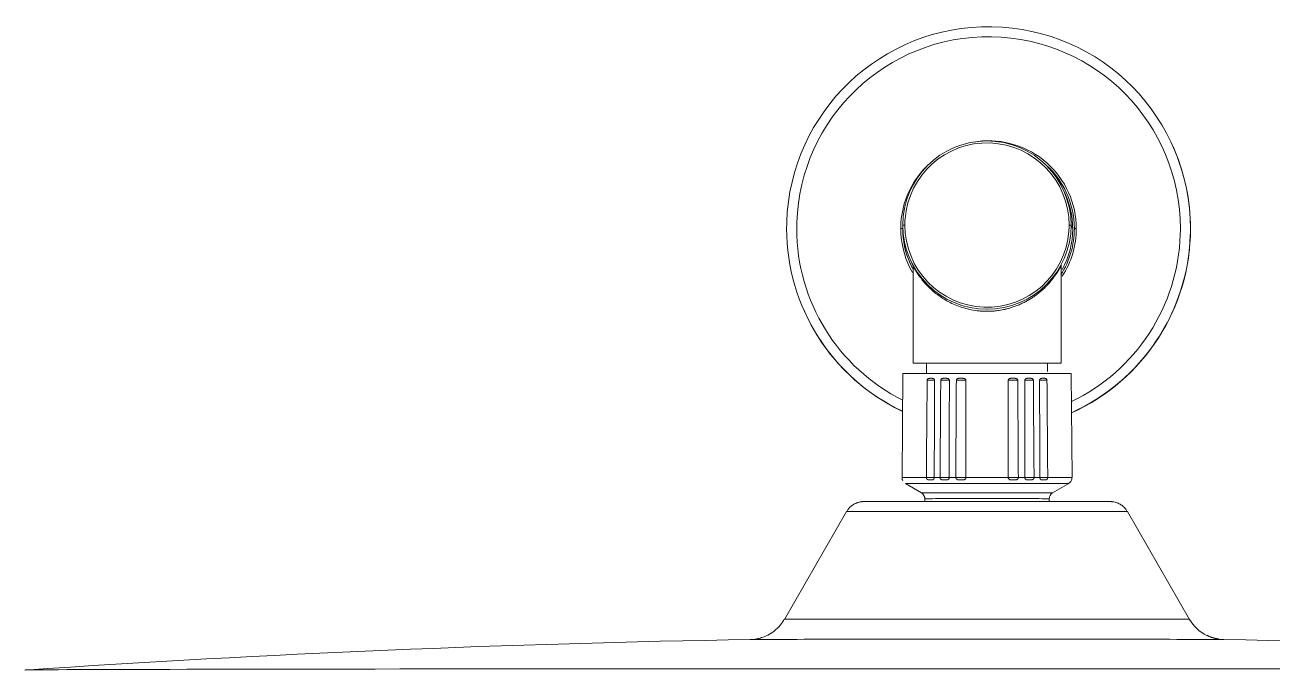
# Model space of a CAD drawing. Extents: x 12185 to 15344, y -91 to 2224.
# Drawn here: x 13767.2 to 13952.5, y 1380.2 to 1476 of the extents above; entities that cross this region are included whole.
import ezdxf

# ---------------------------------------------------------------- set-up
doc = ezdxf.new("R2010")
doc.units = 0
doc.header["$LTSCALE"] = 10
doc.header["$MEASUREMENT"] = 0
doc.layers.add('1', color=7, linetype='CONTINUOUS')

msp = doc.modelspace()

# ---------------------------------------------------------------- linework, layer by layer
at = {"layer": '1', "color": 7, "linetype": 'Continuous', "lineweight": 18}
for p, q in [((13937.8, 1457.95), (13937.79, 1457.97)), ((13921.81, 1450.84), (13921.57, 1451.38)), ((13898.73, 1441.22), (13898.97, 1440.68)), ((13882.97, 1433.58), (13882.98, 1433.56)), ((13899.16, 1427.77), (13899.16, 1425.78)), ((13921.16, 1425.78), (13921.16, 1427.77)), ((13901.16, 1425.78), (13901.16, 1424.24)), ((13919.16, 1424.54), (13919.16, 1425.78)), ((13897.66, 1424.23), (13897.53, 1408.78)), ((13922.79, 1408.78), (13922.65, 1424.23)), ((13900.41, 1406.51), (13898.02, 1407.91)), ((13919.9, 1406.51), (13922.29, 1407.91)), ((13900.91, 1405.25), (13900.91, 1405.65)), ((13919.41, 1405.25), (13919.41, 1405.65)), ((13889.29, 1403.73), (13880.06, 1387.73)), ((13940.26, 1387.73), (13931.02, 1403.73))]:
    msp.add_line(p, q, dxfattribs=at)
at = {"layer": '1', "color": 7, "linetype": 'Continuous', "lineweight": 13}
for p, q in [((13897.63, 1445.78), (13897.63, 1445.78)), ((13922.65, 1446.3), (13922.89, 1445.76)), ((13940.39, 1445.76), (13940.38, 1445.78)), ((13910.16, 1433.77), (13910.16, 1433.8)), ((13900.41, 1406.51), (13900.41, 1406.51)), ((13900.91, 1405.65), (13900.91, 1405.65))]:
    msp.add_line(p, q, dxfattribs=at)
at = {"layer": '1', "color": 7, "linetype": 'Continuous', "lineweight": 18}
for start, end in [(90.94892, 93.86907), (86.13088, 89.05104)]:
    msp.add_arc((13910.16, -733.18), 2118.2, start, end, dxfattribs=at)
for centre, major_axis, ratio, start_param, end_param in [((13910.38, 1445.78), (27.41, 12.19), 0.999999, 5.864574, 8.974597), ((13910.15, 1446.3), (11.42, 5.08), 0.999999, 5.864577, 9.006166), ((13910.15, 1446.3), (11.15, 4.96), 0.999999, 5.864574, 8.931394), ((13910.38, 1445.78), (-11.92, -5.3), 0.999999, 2.775271, 4.471346), ((13910.39, 1445.76), (-27.41, -12.19), 0.999999, 2.722981, 3.14159), ((13910.38, 1445.78), (-11.92, -5.3), 0.999999, 4.953374, 5.864574), ((13910.38, 1445.78), (11.65, 5.18), 0.999999, 5.864577, 6.759405), ((13910.38, 1445.78), (11.65, 5.18), 0.999999, 6.283176, 6.757344), ((13910.39, 1445.76), (-11.42, -5.08), 0.999999, 2.722984, 3.141583), ((13910.38, 1445.78), (27.41, 12.19), 0.999999, 2.691412, 2.72298), ((13910.38, 1445.78), (27.41, 12.19), 0.999999, 2.722981, 3.854301), ((13910.38, 1445.78), (-11.92, -5.3), 0.999999, 5.864573, 5.916862), ((13910.38, 1445.78), (11.65, 5.18), 0.999999, 2.665347, 2.722981), ((13910.38, 1445.78), (11.65, 5.18), 0.999999, 2.667409, 2.722981), ((13910.38, 1445.78), (11.65, 5.18), 0.999999, 2.722981, 3.141613), ((13910.38, 1445.78), (11.65, 5.18), 0.999999, 2.722981, 3.209012), ((13910.15, 1446.3), (11.42, 5.08), 0.999999, 2.722981, 5.864573), ((13910.15, 1446.3), (11.15, 4.96), 0.999999, 2.648209, 2.722978), ((13910.15, 1446.3), (11.15, 4.96), 0.999999, 2.722981, 5.789802), ((13910.38, 1445.78), (11.65, 5.18), 0.999999, 5.296266, 5.864573), ((13910.39, 1445.76), (-11.42, -5.08), 0.999999, 2.216963, 2.722981), ((13910.38, 1445.78), (-11.92, -5.3), 0.999999, 2.149384, 2.722981), ((13910.15, 1446.3), (11.15, 4.96), 0.999999, 5.789808, 5.864573), ((13910.39, 1445.76), (-27.41, -12.19), 0.999999, 1.575188, 2.722981), ((13910.38, 1445.78), (-11.92, -5.3), 0.999999, 2.722984, 2.77527), ((13910.38, 1445.78), (27.41, 12.19), 0.999999, 5.833007, 5.864573), ((13910.38, 1445.78), (-11.92, -5.3), 0.999999, 5.916863, 6.387017), ((13910.38, 1445.78), (27.41, 12.19), 0.999999, 4.717041, 5.833005), ((13910.39, 1445.76), (-11.42, -5.08), 0.999999, 0.00002, 0.032616), ((13910.39, 1445.76), (-27.41, -12.19), 0.999999, 0.000012, 0.712427), ((13910.16, 1425.78), (-11, 0), 0.001347, 4.712988, 6.895792), ((13910.16, 1425.78), (9, 0), 0.001347, 1.571396, 3.141679), ((13910.16, 1425.78), (11, 0), 0.001102, 0.000119, 1.571336), ((13910.16, 1425.78), (-11, 0), 0.001347, 3.754055, 4.71294), ((13910.16, 1424.23), (12.49, 0), 0.001347, 0, 2.245195), ((13902.26, 1408.44), (-0.779, 0), 0.001347, 5.445356, 5.626425), ((13910.16, 1408.43), (12.57, 0), 0.001347, 2.292619, 2.314885), ((13902.26, 1408.44), (-0.779, 0), 0.001347, 5.263803, 5.445043), ((13904.26, 1408.44), (-0.779, 0), 0.001347, 5.235976, 5.417093), ((13910.16, 1408.43), (12.57, 0), 0.001347, 2.083183, 2.105505), ((13904.26, 1408.44), (-0.779, 0), 0.001347, 5.054412, 5.235667), ((13906.51, 1408.44), (-0.779, 0), 0.001347, 5.028449, 5.207713), ((13910.16, 1408.43), (12.57, 0), 0.001347, 1.873746, 1.896113), ((13906.51, 1408.44), (-0.779, 0), 0.001347, 4.845001, 5.028128), ((13913.8, 1408.44), (-0.779, 0), 0.001347, 4.398264, 4.579436), ((13910.16, 1408.43), (12.57, 0), 0.001347, 1.245427, 1.267798), ((13913.8, 1408.44), (-0.779, 0), 0.001347, 4.21662, 4.397943), ((13916.06, 1408.44), (-0.779, 0), 0.001347, 4.190645, 4.369979), ((13910.16, 1408.43), (12.57, 0), 0.001347, 1.035986, 1.058314), ((13916.06, 1408.44), (-0.779, 0), 0.001347, 4.007122, 4.190337), ((13918.05, 1408.44), (-0.779, 0), 0.001347, 3.979279, 4.160504), ((13910.16, 1408.43), (12.57, 0), 0.001347, 0.826542, 0.848815), ((13918.05, 1408.44), (-0.779, 0), 0.001347, 3.79762, 3.978966), ((13910.16, 1406.51), (-9.74, 0), 0.001347, 3.429778, 5.897824), ((13920.41, 1405.65), (-1, 0), 0.999999, 5.242605, 6.283185), ((13910.16, 1405.23), (18.27, 0), 0.001347, 1.570796, 1.645316), ((13910.16, 1405.23), (18.27, 0), 0.001347, 5.851844, 7.853968), ((13945.45, 1390.73), (6, 0), 0.999999, 3.665191, 4.261221), ((13910.16, 1384.73), (-35.2, 0), 0.001347, 4.712389, 6.283185), ((13910.16, 1384.73), (-35.2, 0), 0.001347, 3.141593, 4.712389), ((13910.16, 1380.2), (142.96, 0), 0.001347, 0, 3.141593)]:
    msp.add_ellipse(centre, major_axis=major_axis, ratio=ratio, start_param=start_param, end_param=end_param, dxfattribs=at)
at = {"layer": '1', "color": 7, "linetype": 'Continuous', "lineweight": 13}
for centre, major_axis, ratio, start_param, end_param in [((13910.38, 1445.78), (26.04, 11.59), 0.999999, 5.864574, 8.974597), ((13910.38, 1445.78), (26.04, 11.59), 0.999999, 2.691412, 2.72298), ((13910.38, 1445.78), (26.04, 11.59), 0.999999, 2.722981, 3.830004), ((13897.33, 1445.78), (-0.3, 0), 0.001347, 3.141143, 4.711162), ((13897.95, 1446.3), (0.3, 0), 0.001347, 1.571396, 3.141593), ((13922.35, 1446.3), (-0.3, 0), 0.001347, 3.141143, 4.711158), ((13923.43, 1445.78), (0.3, 0), 0.001347, 1.571396, 3.141593), ((13910.38, 1445.78), (26.04, 11.59), 0.999999, 5.833007, 5.864573), ((13910.38, 1445.78), (26.04, 11.59), 0.999999, 4.740366, 5.833005), ((13910.16, 1424.23), (12.49, 0), 0.001347, 2.362444, 3.141293), ((13902.26, 1423.24), (1, 0), 0.001347, 2.617769, 3.127798), ((13910.16, 1424.23), (12.49, 0), 0.001347, 2.245168, 2.362323), ((13902.26, 1423.24), (1, 0), 0.001347, 2.304788, 2.617465), ((13902.26, 1423.24), (1, 0), 0.001347, 1.479607, 2.304567), ((13904.26, 1423.24), (1, 0), 0.001347, 2.617769, 2.917388), ((13904.26, 1423.24), (1, 0), 0.001347, 1.270185, 2.617466), ((13906.51, 1423.24), (1, 0), 0.001347, 2.617769, 2.70851), ((13906.51, 1423.24), (1, 0), 0.001347, 1.060701, 2.617465), ((13913.81, 1423.24), (1, 0), 0.001347, 1.570796, 2.080821), ((13913.8, 1423.24), (1, 0), 0.001347, 1.257696, 1.570532), ((13913.8, 1423.24), (1, 0), 0.001347, 0.432207, 1.257447), ((13916.06, 1423.24), (1, 0), 0.001347, 1.570796, 1.871381), ((13916.06, 1423.24), (1, 0), 0.001347, 1.048211, 1.570532), ((13916.06, 1423.24), (1, 0), 0.001347, 0.222729, 1.047981), ((13918.05, 1423.24), (1, 0), 0.001347, 1.570796, 1.661942), ((13918.05, 1423.24), (1, 0), 0.001347, 0.838712, 1.570532), ((13918.05, 1423.24), (1, 0), 0.001347, 0.013275, 0.83849), ((13910.16, 1408.78), (-12.63, 0), 0.001347, 5.508275, 6.282887), ((13902.26, 1408.79), (-1.13, 0), 0.001347, 5.759362, 6.22055), ((13902.26, 1408.79), (-1.13, 0), 0.001347, 5.445356, 5.759127), ((13902.26, 1408.79), (-1.13, 0), 0.001347, 4.666628, 5.445182), ((13910.16, 1408.78), (-12.63, 0), 0.001347, 5.298811, 5.382461), ((13904.26, 1408.79), (-1.13, 0), 0.001347, 5.759362, 6.014033), ((13904.26, 1408.79), (-1.13, 0), 0.001347, 5.235976, 5.759128), ((13904.26, 1408.79), (-1.13, 0), 0.001347, 4.45717, 5.235786), ((13910.16, 1408.78), (-12.63, 0), 0.001347, 5.089374, 5.173078), ((13906.51, 1408.79), (-1.13, 0), 0.001347, 5.759362, 5.804957), ((13906.51, 1408.79), (-1.13, 0), 0.001347, 5.028449, 5.759127), ((13906.51, 1408.79), (-1.13, 0), 0.001347, 4.247692, 5.028237), ((13910.16, 1408.78), (-12.63, 0), 0.001347, 4.461058, 4.963677), ((13913.8, 1408.79), (-1.13, 0), 0.001347, 4.712389, 5.17687), ((13913.81, 1408.79), (-1.13, 0), 0.001347, 3.619608, 4.712389), ((13910.16, 1408.78), (-12.63, 0), 0.001347, 4.251614, 4.335359), ((13916.06, 1408.79), (-1.13, 0), 0.001347, 4.712389, 4.96745), ((13916.06, 1408.79), (-1.13, 0), 0.001347, 4.19072, 4.712389), ((13916.06, 1408.79), (-1.13, 0), 0.001347, 3.40989, 4.190455), ((13910.16, 1408.78), (-12.63, 0), 0.001347, 4.042172, 4.125869), ((13918.05, 1408.79), (-1.13, 0), 0.001347, 4.712389, 4.75803), ((13918.05, 1408.79), (-1.13, 0), 0.001347, 3.200553, 4.712389), ((13910.16, 1408.78), (-12.63, 0), 0.001347, 3.141685, 3.916347), ((13910.16, 1407.91), (12.13, 0), 0.001347, 1.56931, 3.141293), ((13899.91, 1405.65), (1, 0), 0.999999, 0, 1.040581), ((13910.16, 1406.51), (-9.74, 0), 0.001347, 5.897824, 6.272675), ((13910.16, 1407.91), (12.13, 0), 0.001347, 0, 1.56931), ((13910.16, 1406.51), (-9.74, 0), 0.001347, 3.14164, 3.429778), ((13910.16, 1405.65), (9.25, 0), 0.001347, 0, 3.133991), ((13910.16, 1403.73), (20.87, 0), 0.001347, 1.605868, 3.136805), ((13910.16, 1403.73), (20.87, 0), 0.001347, 1.570796, 1.605868), ((13910.16, 1403.73), (20.87, 0), 0.001347, 0.000152, 1.570784), ((13910.16, 1387.73), (-30.1, 0), 0.001347, 4.747461, 6.282381), ((13910.16, 1387.73), (-30.1, 0), 0.001347, 4.712389, 4.747452), ((13910.16, 1387.73), (-30.1, 0), 0.001347, 3.141593, 4.712389)]:
    msp.add_ellipse(centre, major_axis=major_axis, ratio=ratio, start_param=start_param, end_param=end_param, dxfattribs=at)
for points, weights in [([(13899.16, 1440.26), (13899.16, 1440.31), (13899.15, 1440.36), (13899.12, 1440.4)], [1.169688637, 1.09692992936, 1.04756920655, 1.02160646855]), ([(13921.16, 1440.26), (13921.16, 1440.31), (13921.17, 1440.36), (13921.19, 1440.4)], [1.16968254507, 1.09692543758, 1.04756612575, 1.0216046096])]:
    msp.add_rational_spline(points, weights, degree=3, dxfattribs=at)
at = {"layer": '1', "color": 7, "linetype": 'Continuous', "lineweight": 18}
for points, knots in [([(13899.12, 1440.4), (13899.12, 1440.4), (13899.12, 1440.4), (13899.12, 1440.4), (13899.12, 1440.4), (13899.12, 1440.4), (13899.13, 1440.4), (13899.13, 1440.4), (13899.13, 1440.4), (13899.13, 1440.4), (13899.13, 1440.4), (13899.13, 1440.39), (13899.13, 1440.39), (13899.13, 1440.39), (13899.13, 1440.39), (13899.14, 1440.38), (13899.14, 1440.38), (13899.14, 1440.38), (13899.14, 1440.37), (13899.14, 1440.37), (13899.15, 1440.36), (13899.15, 1440.36), (13899.15, 1440.35), (13899.15, 1440.35), (13899.16, 1440.35), (13899.16, 1440.34), (13899.16, 1440.33), (13899.16, 1440.33), (13899.17, 1440.32), (13899.17, 1440.32), (13899.17, 1440.31), (13899.18, 1440.3), (13899.18, 1440.3), (13899.18, 1440.29), (13899.19, 1440.28), (13899.19, 1440.28), (13899.2, 1440.27), (13899.2, 1440.26), (13899.21, 1440.25), (13899.21, 1440.25), (13899.21, 1440.24), (13899.22, 1440.23), (13899.22, 1440.22), (13899.23, 1440.21), (13899.23, 1440.2), (13899.24, 1440.19), (13899.24, 1440.18), (13899.25, 1440.17), (13899.26, 1440.16), (13899.26, 1440.16), (13899.26, 1440.15), (13899.26, 1440.15)], [0, 0, 0, 0, 0.020139, 0.040294, 0.060466, 0.080657, 0.100867, 0.121096, 0.141346, 0.161618, 0.181913, 0.202231, 0.222573, 0.24294, 0.263333, 0.283753, 0.3042, 0.324676, 0.345182, 0.365718, 0.386284, 0.406883, 0.427514, 0.448179, 0.468879, 0.489613, 0.510383, 0.531191, 0.552035, 0.572919, 0.593841, 0.614803, 0.635807, 0.656851, 0.677938, 0.699069, 0.720243, 0.741462, 0.762726, 0.784036, 0.805393, 0.826798, 0.848252, 0.869754, 0.891306, 0.912909, 0.934563, 0.95627, 0.978029, 0.999841, 1, 1, 1, 1]), ([(13899.18, 1440.31), (13899.17, 1440.31), (13899.17, 1440.32), (13899.16, 1440.33), (13899.16, 1440.34), (13899.15, 1440.35), (13899.15, 1440.36), (13899.15, 1440.36), (13899.14, 1440.37), (13899.14, 1440.38), (13899.13, 1440.38), (13899.13, 1440.39), (13899.13, 1440.39), (13899.13, 1440.4), (13899.13, 1440.4), (13899.12, 1440.4), (13899.12, 1440.4), (13899.12, 1440.4), (13899.12, 1440.4)], [0, 0, 0, 0, 0.045802, 0.110687, 0.175353, 0.239808, 0.304059, 0.368117, 0.431989, 0.495686, 0.559215, 0.622585, 0.685807, 0.748888, 0.811839, 0.874668, 0.937386, 1, 1, 1, 1]), ([(13899.21, 1440.17), (13899.21, 1440.18), (13899.2, 1440.19), (13899.2, 1440.2), (13899.19, 1440.22), (13899.18, 1440.23), (13899.18, 1440.24), (13899.17, 1440.25), (13899.17, 1440.25), (13899.16, 1440.26), (13899.16, 1440.26), (13899.16, 1440.26), (13899.16, 1440.27), (13899.16, 1440.27), (13899.16, 1440.27), (13899.16, 1440.26), (13899.16, 1440.26)], [0, 0, 0, 0, 0.035357, 0.141629, 0.242584, 0.338214, 0.428508, 0.513455, 0.593049, 0.667284, 0.736154, 0.799657, 0.857793, 0.910561, 0.957962, 1, 1, 1, 1]), ([(13899.16, 1440.26), (13899.16, 1440.26), (13899.17, 1440.25), (13899.19, 1440.21), (13899.2, 1440.18), (13899.21, 1440.17), (13899.26, 1440.07), (13899.32, 1439.96), (13899.43, 1439.76), (13899.47, 1439.69), (13899.57, 1439.54), (13899.71, 1439.3), (13899.89, 1439.02), (13900.09, 1438.73), (13900.16, 1438.64), (13900.31, 1438.44), (13900.54, 1438.14), (13900.79, 1437.83), (13901.16, 1437.42), (13901.36, 1437.21), (13901.78, 1436.81), (13902, 1436.6), (13902.35, 1436.31), (13902.47, 1436.21), (13902.72, 1436.01), (13903.1, 1435.73), (13903.51, 1435.45), (13904.09, 1435.1), (13904.39, 1434.94), (13905.01, 1434.62), (13905.66, 1434.33), (13906.36, 1434.09), (13907.08, 1433.88), (13907.45, 1433.79), (13908.21, 1433.64), (13908.59, 1433.59), (13909.17, 1433.53), (13909.37, 1433.51), (13909.76, 1433.5), (13909.96, 1433.49), (13910.15, 1433.49)], [0, 0, 0, 0, 0.03125, 0.046875, 0.046875, 0.0625, 0.0625, 0.125, 0.125, 0.15625, 0.15625, 0.1875, 0.25, 0.25, 0.28125, 0.28125, 0.3125, 0.375, 0.375, 0.4375, 0.4375, 0.5, 0.5, 0.53125, 0.53125, 0.5625, 0.625, 0.625, 0.6875, 0.6875, 0.75, 0.8125, 0.8125, 0.875, 0.875, 0.9375, 0.9375, 0.96875, 0.96875, 1, 1, 1, 1]), ([(13910.15, 1433.49), (13910.16, 1433.49), (13910.2, 1433.49), (13910.27, 1433.49), (13910.4, 1433.49), (13910.57, 1433.5), (13910.8, 1433.51), (13911.07, 1433.52), (13911.39, 1433.55), (13911.76, 1433.6), (13912.17, 1433.66), (13912.63, 1433.74), (13913.12, 1433.86), (13913.65, 1434), (13914.21, 1434.18), (13914.8, 1434.41), (13915.39, 1434.67), (13915.95, 1434.96), (13916.48, 1435.26), (13916.98, 1435.57), (13917.44, 1435.9), (13917.87, 1436.23), (13918.26, 1436.56), (13918.64, 1436.91), (13918.99, 1437.25), (13919.3, 1437.58), (13919.54, 1437.87), (13919.74, 1438.1), (13919.9, 1438.31), (13920.04, 1438.49), (13920.15, 1438.64), (13920.26, 1438.79), (13920.34, 1438.91), (13920.41, 1439.02), (13920.48, 1439.11), (13920.53, 1439.18), (13920.57, 1439.25), (13920.61, 1439.31), (13920.65, 1439.38), (13920.69, 1439.44), (13920.72, 1439.49), (13920.76, 1439.55), (13920.79, 1439.6), (13920.82, 1439.65), (13920.84, 1439.69), (13920.87, 1439.74), (13920.89, 1439.78), (13920.91, 1439.81), (13920.93, 1439.85), (13920.95, 1439.88), (13920.97, 1439.91), (13920.99, 1439.94), (13921, 1439.97), (13921.01, 1439.99), (13921.03, 1440.02), (13921.04, 1440.04), (13921.06, 1440.08), (13921.07, 1440.11), (13921.09, 1440.14), (13921.1, 1440.16), (13921.11, 1440.18), (13921.12, 1440.2), (13921.13, 1440.22), (13921.14, 1440.23), (13921.14, 1440.24), (13921.15, 1440.25), (13921.15, 1440.26), (13921.15, 1440.26), (13921.15, 1440.26), (13921.16, 1440.27), (13921.16, 1440.27), (13921.16, 1440.27), (13921.16, 1440.27), (13921.16, 1440.26), (13921.16, 1440.26)], [0, 0, 0, 0, 0.001415, 0.005465, 0.012152, 0.021474, 0.033432, 0.048025, 0.065252, 0.085111, 0.107605, 0.132741, 0.16052, 0.19094, 0.223982, 0.259657, 0.298333, 0.336408, 0.373854, 0.41068, 0.446901, 0.482512, 0.517499, 0.551863, 0.589758, 0.623078, 0.651822, 0.67599, 0.696107, 0.71459, 0.731441, 0.746663, 0.760257, 0.772222, 0.782558, 0.791264, 0.798343, 0.806284, 0.814006, 0.82151, 0.828795, 0.835864, 0.842716, 0.849352, 0.855773, 0.861979, 0.867969, 0.873744, 0.879301, 0.884641, 0.889763, 0.894668, 0.899355, 0.903825, 0.908078, 0.912113, 0.919539, 0.926662, 0.933486, 0.940009, 0.946234, 0.952162, 0.957792, 0.963125, 0.96816, 0.972896, 0.977333, 0.981471, 0.985308, 0.988846, 0.992085, 0.995023, 0.997661, 1, 1, 1, 1]), ([(13920.91, 1439.91), (13920.92, 1439.92), (13920.93, 1439.93), (13920.94, 1439.96), (13920.95, 1439.98), (13920.97, 1440), (13920.98, 1440.03), (13920.99, 1440.05), (13921.01, 1440.07), (13921.02, 1440.09), (13921.03, 1440.11), (13921.04, 1440.13), (13921.05, 1440.15), (13921.06, 1440.17), (13921.07, 1440.19), (13921.08, 1440.21), (13921.09, 1440.22), (13921.1, 1440.24), (13921.11, 1440.25), (13921.12, 1440.27), (13921.13, 1440.28), (13921.13, 1440.3), (13921.14, 1440.3), (13921.14, 1440.31), (13921.14, 1440.31)], [0, 0, 0, 0, 0.039823, 0.089407, 0.13873, 0.187794, 0.236605, 0.285167, 0.333485, 0.381563, 0.429408, 0.477023, 0.524413, 0.571584, 0.618541, 0.665289, 0.711833, 0.758179, 0.804332, 0.850298, 0.896082, 0.941689, 0.987127, 1, 1, 1, 1]), ([(13921, 1440.04), (13920.99, 1440.04), (13920.99, 1440.03), (13920.98, 1440.02), (13920.98, 1440.01), (13920.97, 1440), (13920.96, 1439.98), (13920.95, 1439.97), (13920.95, 1439.96), (13920.94, 1439.94), (13920.93, 1439.93), (13920.92, 1439.92), (13920.92, 1439.9), (13920.91, 1439.9), (13920.91, 1439.9)], [0, 0, 0, 0, 0.047408, 0.139664, 0.232172, 0.324936, 0.417958, 0.51124, 0.604785, 0.698595, 0.792673, 0.887022, 0.981644, 1, 1, 1, 1]), ([(13921.19, 1440.4), (13921.19, 1440.4), (13921.19, 1440.4), (13921.19, 1440.4), (13921.19, 1440.4), (13921.19, 1440.4), (13921.19, 1440.4), (13921.19, 1440.4), (13921.19, 1440.4), (13921.19, 1440.4), (13921.19, 1440.39), (13921.19, 1440.39), (13921.19, 1440.39), (13921.18, 1440.39), (13921.18, 1440.38), (13921.18, 1440.38), (13921.18, 1440.38), (13921.18, 1440.37), (13921.18, 1440.37), (13921.17, 1440.37), (13921.17, 1440.36), (13921.17, 1440.36), (13921.17, 1440.35), (13921.16, 1440.35), (13921.16, 1440.34), (13921.16, 1440.34), (13921.16, 1440.33), (13921.15, 1440.33), (13921.15, 1440.32), (13921.15, 1440.31), (13921.14, 1440.31), (13921.14, 1440.31), (13921.14, 1440.31)], [0, 0, 0, 0, 0.03377, 0.067567, 0.101393, 0.135249, 0.169137, 0.203059, 0.237015, 0.271008, 0.305038, 0.339107, 0.373217, 0.407369, 0.441565, 0.475806, 0.510093, 0.544427, 0.578811, 0.613246, 0.647732, 0.682272, 0.716867, 0.751518, 0.786227, 0.820994, 0.855822, 0.890712, 0.925664, 0.960681, 0.995764, 1, 1, 1, 1]), ([(13901.75, 1423.54), (13901.72, 1423.54), (13901.7, 1423.54), (13901.65, 1423.54), (13901.62, 1423.54), (13901.59, 1423.53), (13901.57, 1423.53), (13901.55, 1423.53), (13901.54, 1423.53), (13901.5, 1423.52), (13901.48, 1423.52), (13901.44, 1423.5), (13901.43, 1423.5), (13901.41, 1423.49), (13901.4, 1423.48), (13901.37, 1423.47), (13901.36, 1423.46), (13901.35, 1423.44), (13901.34, 1423.44), (13901.33, 1423.43), (13901.33, 1423.42), (13901.31, 1423.41), (13901.31, 1423.39), (13901.29, 1423.37), (13901.28, 1423.35), (13901.27, 1423.32), (13901.27, 1423.31), (13901.26, 1423.27), (13901.26, 1423.26), (13901.26, 1423.24)], [0, 0, 0, 0, 0.125, 0.125, 0.25, 0.25, 0.3125, 0.3125, 0.375, 0.375, 0.5, 0.5, 0.5625, 0.5625, 0.625, 0.625, 0.6875, 0.6875, 0.71875, 0.71875, 0.75, 0.75, 0.8125, 0.8125, 0.875, 0.875, 0.9375, 0.9375, 1, 1, 1, 1]), ([(13901.79, 1423.54), (13901.8, 1423.54), (13901.81, 1423.54), (13901.83, 1423.54), (13901.84, 1423.54), (13901.84, 1423.54)], [0, 0, 0, 0, 0.334276, 0.668553, 1, 1, 1, 1]), ([(13902.35, 1423.24), (13902.35, 1423.26), (13902.35, 1423.28), (13902.35, 1423.31), (13902.34, 1423.32), (13902.33, 1423.35), (13902.32, 1423.37), (13902.31, 1423.4), (13902.3, 1423.41), (13902.28, 1423.43), (13902.27, 1423.44), (13902.24, 1423.46), (13902.23, 1423.47), (13902.2, 1423.49), (13902.17, 1423.5), (13902.12, 1423.52), (13902.1, 1423.52), (13902.04, 1423.53), (13901.99, 1423.54), (13901.94, 1423.54), (13901.89, 1423.54), (13901.87, 1423.54), (13901.84, 1423.54)], [0, 0, 0, 0, 0.0625, 0.0625, 0.125, 0.125, 0.1875, 0.1875, 0.25, 0.25, 0.3125, 0.3125, 0.375, 0.375, 0.5, 0.5, 0.625, 0.625, 0.75, 0.875, 0.875, 1, 1, 1, 1]), ([(13903.28, 1423.24), (13903.28, 1423.26), (13903.28, 1423.28), (13903.29, 1423.31), (13903.29, 1423.31), (13903.3, 1423.33), (13903.3, 1423.35), (13903.31, 1423.36), (13903.32, 1423.38), (13903.33, 1423.39), (13903.34, 1423.41), (13903.35, 1423.42), (13903.37, 1423.44), (13903.38, 1423.44), (13903.39, 1423.45), (13903.4, 1423.46), (13903.42, 1423.47), (13903.43, 1423.48), (13903.46, 1423.49), (13903.48, 1423.5), (13903.51, 1423.51), (13903.52, 1423.51), (13903.57, 1423.52), (13903.6, 1423.53), (13903.66, 1423.54), (13903.69, 1423.54), (13903.75, 1423.54), (13903.78, 1423.54), (13903.85, 1423.54), (13903.88, 1423.54), (13903.91, 1423.54)], [0, 0, 0, 0, 0.0625, 0.0625, 0.09375, 0.09375, 0.125, 0.15625, 0.15625, 0.1875, 0.1875, 0.25, 0.25, 0.28125, 0.28125, 0.3125, 0.3125, 0.375, 0.375, 0.4375, 0.4375, 0.5, 0.5, 0.625, 0.625, 0.75, 0.75, 0.875, 0.875, 1, 1, 1, 1]), ([(13905.6, 1423.24), (13905.6, 1423.26), (13905.6, 1423.28), (13905.61, 1423.31), (13905.61, 1423.32), (13905.62, 1423.33), (13905.63, 1423.35), (13905.64, 1423.36), (13905.65, 1423.38), (13905.65, 1423.39), (13905.67, 1423.41), (13905.68, 1423.42), (13905.7, 1423.44), (13905.71, 1423.44), (13905.72, 1423.45), (13905.73, 1423.46), (13905.75, 1423.47), (13905.77, 1423.48), (13905.8, 1423.49), (13905.82, 1423.5), (13905.85, 1423.51), (13905.87, 1423.51), (13905.92, 1423.53), (13905.95, 1423.53), (13906.02, 1423.54), (13906.05, 1423.54), (13906.12, 1423.54), (13906.16, 1423.54), (13906.23, 1423.54), (13906.26, 1423.54), (13906.3, 1423.54)], [0, 0, 0, 0, 0.0625, 0.0625, 0.09375, 0.09375, 0.125, 0.15625, 0.15625, 0.1875, 0.1875, 0.25, 0.25, 0.28125, 0.28125, 0.3125, 0.3125, 0.375, 0.375, 0.4375, 0.4375, 0.5, 0.5, 0.625, 0.625, 0.75, 0.75, 0.875, 0.875, 1, 1, 1, 1]), ([(13913.32, 1423.24), (13913.32, 1423.26), (13913.32, 1423.28), (13913.33, 1423.31), (13913.33, 1423.32), (13913.33, 1423.33), (13913.34, 1423.35), (13913.35, 1423.37), (13913.36, 1423.38), (13913.37, 1423.39), (13913.39, 1423.41), (13913.4, 1423.42), (13913.42, 1423.44), (13913.43, 1423.44), (13913.44, 1423.45), (13913.45, 1423.46), (13913.47, 1423.47), (13913.49, 1423.48), (13913.52, 1423.49), (13913.54, 1423.5), (13913.57, 1423.51), (13913.59, 1423.51), (13913.64, 1423.53), (13913.67, 1423.53), (13913.74, 1423.54), (13913.78, 1423.54), (13913.85, 1423.54), (13913.88, 1423.54), (13913.95, 1423.54), (13913.99, 1423.54), (13914.02, 1423.54)], [0, 0, 0, 0, 0.0625, 0.0625, 0.09375, 0.09375, 0.125, 0.15625, 0.15625, 0.1875, 0.1875, 0.25, 0.25, 0.28125, 0.28125, 0.3125, 0.3125, 0.375, 0.375, 0.4375, 0.4375, 0.5, 0.5, 0.625, 0.625, 0.75, 0.75, 0.875, 0.875, 1, 1, 1, 1]), ([(13915.76, 1423.24), (13915.76, 1423.26), (13915.76, 1423.28), (13915.77, 1423.31), (13915.77, 1423.32), (13915.78, 1423.33), (13915.79, 1423.35), (13915.8, 1423.36), (13915.8, 1423.38), (13915.81, 1423.39), (13915.83, 1423.41), (13915.84, 1423.42), (13915.86, 1423.44), (13915.86, 1423.44), (13915.88, 1423.45), (13915.88, 1423.46), (13915.91, 1423.47), (13915.92, 1423.48), (13915.95, 1423.49), (13915.97, 1423.5), (13916, 1423.51), (13916.01, 1423.51), (13916.06, 1423.52), (13916.09, 1423.53), (13916.16, 1423.54), (13916.19, 1423.54), (13916.25, 1423.54), (13916.28, 1423.54), (13916.35, 1423.54), (13916.38, 1423.54), (13916.41, 1423.54)], [0, 0, 0, 0, 0.0625, 0.0625, 0.09375, 0.09375, 0.125, 0.15625, 0.15625, 0.1875, 0.1875, 0.25, 0.25, 0.28125, 0.28125, 0.3125, 0.3125, 0.375, 0.375, 0.4375, 0.4375, 0.5, 0.5, 0.625, 0.625, 0.75, 0.75, 0.875, 0.875, 1, 1, 1, 1]), ([(13917.96, 1423.24), (13917.96, 1423.26), (13917.97, 1423.28), (13917.97, 1423.3), (13917.97, 1423.31), (13917.98, 1423.33), (13917.98, 1423.35), (13917.99, 1423.36), (13918, 1423.38), (13918, 1423.38), (13918.02, 1423.41), (13918.03, 1423.42), (13918.05, 1423.43), (13918.05, 1423.44), (13918.06, 1423.45), (13918.07, 1423.46), (13918.09, 1423.47), (13918.1, 1423.48), (13918.13, 1423.49), (13918.14, 1423.5), (13918.17, 1423.51), (13918.18, 1423.51), (13918.22, 1423.52), (13918.25, 1423.53), (13918.3, 1423.53), (13918.33, 1423.54), (13918.39, 1423.54), (13918.41, 1423.54), (13918.47, 1423.54), (13918.5, 1423.54), (13918.52, 1423.54)], [0, 0, 0, 0, 0.0625, 0.0625, 0.09375, 0.09375, 0.125, 0.15625, 0.15625, 0.1875, 0.1875, 0.25, 0.25, 0.28125, 0.28125, 0.3125, 0.3125, 0.375, 0.375, 0.4375, 0.4375, 0.5, 0.5, 0.625, 0.625, 0.75, 0.75, 0.875, 0.875, 1, 1, 1, 1]), ([(13901.14, 1408.79), (13901.14, 1408.77), (13901.14, 1408.76), (13901.14, 1408.73), (13901.14, 1408.72), (13901.15, 1408.7), (13901.15, 1408.7), (13901.16, 1408.67), (13901.16, 1408.66), (13901.17, 1408.63), (13901.18, 1408.63), (13901.19, 1408.61), (13901.19, 1408.6), (13901.2, 1408.58), (13901.22, 1408.57), (13901.23, 1408.55), (13901.24, 1408.55), (13901.25, 1408.54), (13901.25, 1408.53), (13901.29, 1408.51), (13901.31, 1408.49), (13901.35, 1408.48), (13901.36, 1408.47), (13901.39, 1408.46), (13901.4, 1408.46), (13901.44, 1408.45), (13901.47, 1408.45), (13901.52, 1408.44), (13901.54, 1408.44), (13901.59, 1408.44), (13901.62, 1408.44), (13901.65, 1408.44)], [0, 0, 0, 0, 0.0625, 0.0625, 0.09375, 0.09375, 0.125, 0.125, 0.1875, 0.1875, 0.21875, 0.21875, 0.25, 0.25, 0.3125, 0.3125, 0.34375, 0.34375, 0.375, 0.375, 0.5, 0.5, 0.5625, 0.5625, 0.625, 0.625, 0.75, 0.75, 0.875, 0.875, 1, 1, 1, 1]), ([(13901.85, 1408.44), (13901.88, 1408.44), (13901.91, 1408.44), (13901.96, 1408.44), (13901.99, 1408.44), (13902.02, 1408.44), (13902.04, 1408.45), (13902.06, 1408.45), (13902.08, 1408.45), (13902.11, 1408.46), (13902.14, 1408.47), (13902.17, 1408.49), (13902.17, 1408.49), (13902.18, 1408.5), (13902.19, 1408.5), (13902.2, 1408.51), (13902.21, 1408.52), (13902.23, 1408.54), (13902.24, 1408.55), (13902.26, 1408.57), (13902.27, 1408.59), (13902.28, 1408.61), (13902.29, 1408.63), (13902.3, 1408.66), (13902.3, 1408.67), (13902.31, 1408.71), (13902.31, 1408.72), (13902.31, 1408.75), (13902.31, 1408.76), (13902.31, 1408.78), (13902.31, 1408.79), (13902.31, 1408.79)], [0, 0, 0, 0, 0.125, 0.125, 0.25, 0.25, 0.3125, 0.3125, 0.375, 0.375, 0.5, 0.5, 0.53125, 0.53125, 0.5625, 0.5625, 0.625, 0.625, 0.6875, 0.6875, 0.75, 0.75, 0.8125, 0.8125, 0.875, 0.875, 0.9375, 0.9375, 0.96875, 0.96875, 1, 1, 1, 1]), ([(13903.17, 1408.79), (13903.17, 1408.78), (13903.17, 1408.76), (13903.18, 1408.73), (13903.18, 1408.72), (13903.18, 1408.71), (13903.18, 1408.7), (13903.19, 1408.67), (13903.2, 1408.66), (13903.21, 1408.63), (13903.22, 1408.63), (13903.23, 1408.61), (13903.23, 1408.61), (13903.25, 1408.59), (13903.26, 1408.57), (13903.28, 1408.56), (13903.28, 1408.55), (13903.3, 1408.54), (13903.3, 1408.53), (13903.34, 1408.51), (13903.36, 1408.49), (13903.41, 1408.48), (13903.42, 1408.47), (13903.45, 1408.46), (13903.47, 1408.46), (13903.51, 1408.45), (13903.54, 1408.45), (13903.6, 1408.44), (13903.63, 1408.44), (13903.69, 1408.44), (13903.72, 1408.44), (13903.75, 1408.44)], [0, 0, 0, 0, 0.0625, 0.0625, 0.09375, 0.09375, 0.125, 0.125, 0.1875, 0.1875, 0.21875, 0.21875, 0.25, 0.25, 0.3125, 0.3125, 0.34375, 0.34375, 0.375, 0.375, 0.5, 0.5, 0.5625, 0.5625, 0.625, 0.625, 0.75, 0.75, 0.875, 0.875, 1, 1, 1, 1]), ([(13904, 1408.44), (13904.03, 1408.44), (13904.06, 1408.44), (13904.12, 1408.44), (13904.15, 1408.44), (13904.2, 1408.45), (13904.21, 1408.45), (13904.24, 1408.45), (13904.25, 1408.46), (13904.3, 1408.46), (13904.33, 1408.47), (13904.36, 1408.49), (13904.37, 1408.49), (13904.38, 1408.5), (13904.39, 1408.5), (13904.41, 1408.51), (13904.42, 1408.52), (13904.44, 1408.54), (13904.45, 1408.55), (13904.47, 1408.57), (13904.48, 1408.59), (13904.5, 1408.61), (13904.51, 1408.63), (13904.52, 1408.66), (13904.53, 1408.68), (13904.53, 1408.71), (13904.54, 1408.73), (13904.54, 1408.75), (13904.54, 1408.76), (13904.54, 1408.78), (13904.54, 1408.79), (13904.54, 1408.8)], [0, 0, 0, 0, 0.125, 0.125, 0.25, 0.25, 0.3125, 0.3125, 0.375, 0.375, 0.5, 0.5, 0.53125, 0.53125, 0.5625, 0.5625, 0.625, 0.625, 0.6875, 0.6875, 0.75, 0.75, 0.8125, 0.8125, 0.875, 0.875, 0.9375, 0.9375, 0.96875, 0.96875, 1, 1, 1, 1]), ([(13905.51, 1408.8), (13905.51, 1408.78), (13905.51, 1408.76), (13905.52, 1408.73), (13905.52, 1408.73), (13905.52, 1408.71), (13905.52, 1408.7), (13905.53, 1408.68), (13905.54, 1408.66), (13905.55, 1408.64), (13905.56, 1408.63), (13905.57, 1408.61), (13905.57, 1408.61), (13905.59, 1408.59), (13905.6, 1408.57), (13905.62, 1408.56), (13905.63, 1408.55), (13905.64, 1408.54), (13905.65, 1408.54), (13905.68, 1408.51), (13905.72, 1408.5), (13905.76, 1408.48), (13905.78, 1408.47), (13905.81, 1408.47), (13905.83, 1408.46), (13905.88, 1408.45), (13905.91, 1408.45), (13905.98, 1408.44), (13906.01, 1408.44), (13906.08, 1408.44), (13906.11, 1408.44), (13906.14, 1408.44)], [0, 0, 0, 0, 0.0625, 0.0625, 0.09375, 0.09375, 0.125, 0.125, 0.1875, 0.1875, 0.21875, 0.21875, 0.25, 0.25, 0.3125, 0.3125, 0.34375, 0.34375, 0.375, 0.375, 0.5, 0.5, 0.5625, 0.5625, 0.625, 0.625, 0.75, 0.75, 0.875, 0.875, 1, 1, 1, 1]), ([(13906.41, 1408.44), (13906.44, 1408.44), (13906.48, 1408.44), (13906.54, 1408.44), (13906.58, 1408.44), (13906.63, 1408.45), (13906.64, 1408.45), (13906.68, 1408.45), (13906.69, 1408.46), (13906.74, 1408.47), (13906.77, 1408.47), (13906.81, 1408.49), (13906.82, 1408.49), (13906.83, 1408.5), (13906.84, 1408.5), (13906.86, 1408.51), (13906.88, 1408.52), (13906.9, 1408.54), (13906.91, 1408.55), (13906.94, 1408.58), (13906.95, 1408.59), (13906.97, 1408.62), (13906.98, 1408.63), (13906.99, 1408.66), (13907, 1408.68), (13907.01, 1408.71), (13907.01, 1408.73), (13907.02, 1408.75), (13907.02, 1408.76), (13907.02, 1408.78), (13907.02, 1408.79), (13907.02, 1408.8)], [0, 0, 0, 0, 0.125, 0.125, 0.25, 0.25, 0.3125, 0.3125, 0.375, 0.375, 0.5, 0.5, 0.53125, 0.53125, 0.5625, 0.5625, 0.625, 0.625, 0.6875, 0.6875, 0.75, 0.75, 0.8125, 0.8125, 0.875, 0.875, 0.9375, 0.9375, 0.96875, 0.96875, 1, 1, 1, 1]), ([(13913.3, 1408.8), (13913.3, 1408.78), (13913.3, 1408.76), (13913.3, 1408.73), (13913.31, 1408.73), (13913.31, 1408.71), (13913.31, 1408.7), (13913.32, 1408.68), (13913.33, 1408.66), (13913.34, 1408.64), (13913.34, 1408.63), (13913.35, 1408.62), (13913.35, 1408.61), (13913.37, 1408.59), (13913.38, 1408.57), (13913.4, 1408.56), (13913.4, 1408.55), (13913.42, 1408.54), (13913.42, 1408.54), (13913.46, 1408.51), (13913.49, 1408.5), (13913.53, 1408.48), (13913.55, 1408.47), (13913.58, 1408.47), (13913.6, 1408.46), (13913.64, 1408.45), (13913.68, 1408.45), (13913.74, 1408.44), (13913.78, 1408.44), (13913.84, 1408.44), (13913.87, 1408.44), (13913.91, 1408.44)], [0, 0, 0, 0, 0.0625, 0.0625, 0.09375, 0.09375, 0.125, 0.125, 0.1875, 0.1875, 0.21875, 0.21875, 0.25, 0.25, 0.3125, 0.3125, 0.34375, 0.34375, 0.375, 0.375, 0.5, 0.5, 0.5625, 0.5625, 0.625, 0.625, 0.75, 0.75, 0.875, 0.875, 1, 1, 1, 1]), ([(13914.18, 1408.44), (13914.21, 1408.44), (13914.24, 1408.44), (13914.31, 1408.44), (13914.34, 1408.44), (13914.39, 1408.45), (13914.41, 1408.45), (13914.44, 1408.45), (13914.46, 1408.46), (13914.51, 1408.47), (13914.54, 1408.47), (13914.58, 1408.49), (13914.59, 1408.49), (13914.6, 1408.5), (13914.61, 1408.5), (13914.63, 1408.51), (13914.65, 1408.52), (13914.68, 1408.54), (13914.69, 1408.55), (13914.72, 1408.58), (13914.73, 1408.59), (13914.75, 1408.62), (13914.76, 1408.63), (13914.78, 1408.66), (13914.78, 1408.68), (13914.8, 1408.71), (13914.8, 1408.73), (13914.8, 1408.75), (13914.81, 1408.76), (13914.81, 1408.78), (13914.81, 1408.79), (13914.81, 1408.8)], [0, 0, 0, 0, 0.125, 0.125, 0.25, 0.25, 0.3125, 0.3125, 0.375, 0.375, 0.5, 0.5, 0.53125, 0.53125, 0.5625, 0.5625, 0.625, 0.625, 0.6875, 0.6875, 0.75, 0.75, 0.8125, 0.8125, 0.875, 0.875, 0.9375, 0.9375, 0.96875, 0.96875, 1, 1, 1, 1]), ([(13915.77, 1408.79), (13915.77, 1408.78), (13915.78, 1408.76), (13915.78, 1408.73), (13915.78, 1408.73), (13915.78, 1408.71), (13915.79, 1408.7), (13915.79, 1408.67), (13915.8, 1408.66), (13915.81, 1408.64), (13915.81, 1408.63), (13915.82, 1408.61), (13915.82, 1408.61), (13915.83, 1408.59), (13915.84, 1408.57), (13915.86, 1408.56), (13915.86, 1408.55), (13915.88, 1408.54), (13915.88, 1408.53), (13915.91, 1408.51), (13915.94, 1408.5), (13915.98, 1408.48), (13915.99, 1408.47), (13916.02, 1408.46), (13916.03, 1408.46), (13916.08, 1408.45), (13916.11, 1408.45), (13916.17, 1408.44), (13916.2, 1408.44), (13916.26, 1408.44), (13916.29, 1408.44), (13916.32, 1408.44)], [0, 0, 0, 0, 0.0625, 0.0625, 0.09375, 0.09375, 0.125, 0.125, 0.1875, 0.1875, 0.21875, 0.21875, 0.25, 0.25, 0.3125, 0.3125, 0.34375, 0.34375, 0.375, 0.375, 0.5, 0.5, 0.5625, 0.5625, 0.625, 0.625, 0.75, 0.75, 0.875, 0.875, 1, 1, 1, 1]), ([(13916.56, 1408.44), (13916.59, 1408.44), (13916.62, 1408.44), (13916.68, 1408.44), (13916.71, 1408.44), (13916.76, 1408.45), (13916.77, 1408.45), (13916.8, 1408.45), (13916.82, 1408.45), (13916.86, 1408.46), (13916.89, 1408.47), (13916.93, 1408.49), (13916.94, 1408.49), (13916.95, 1408.5), (13916.96, 1408.5), (13916.98, 1408.51), (13917, 1408.52), (13917.02, 1408.54), (13917.04, 1408.55), (13917.06, 1408.57), (13917.07, 1408.59), (13917.09, 1408.61), (13917.1, 1408.63), (13917.12, 1408.66), (13917.13, 1408.67), (13917.14, 1408.71), (13917.14, 1408.72), (13917.14, 1408.75), (13917.15, 1408.76), (13917.15, 1408.78), (13917.15, 1408.79), (13917.15, 1408.79)], [0, 0, 0, 0, 0.125, 0.125, 0.25, 0.25, 0.3125, 0.3125, 0.375, 0.375, 0.5, 0.5, 0.53125, 0.53125, 0.5625, 0.5625, 0.625, 0.625, 0.6875, 0.6875, 0.75, 0.75, 0.8125, 0.8125, 0.875, 0.875, 0.9375, 0.9375, 0.96875, 0.96875, 1, 1, 1, 1]), ([(13918, 1408.79), (13918, 1408.78), (13918, 1408.76), (13918.01, 1408.73), (13918.01, 1408.72), (13918.01, 1408.71), (13918.01, 1408.7), (13918.02, 1408.67), (13918.02, 1408.66), (13918.03, 1408.63), (13918.03, 1408.63), (13918.04, 1408.61), (13918.04, 1408.6), (13918.05, 1408.58), (13918.06, 1408.57), (13918.07, 1408.55), (13918.08, 1408.55), (13918.08, 1408.54), (13918.09, 1408.53), (13918.11, 1408.51), (13918.13, 1408.49), (13918.17, 1408.48), (13918.18, 1408.47), (13918.21, 1408.46), (13918.22, 1408.46), (13918.25, 1408.45), (13918.28, 1408.45), (13918.33, 1408.44), (13918.36, 1408.44), (13918.41, 1408.44), (13918.44, 1408.44), (13918.46, 1408.44)], [0, 0, 0, 0, 0.0625, 0.0625, 0.09375, 0.09375, 0.125, 0.125, 0.1875, 0.1875, 0.21875, 0.21875, 0.25, 0.25, 0.3125, 0.3125, 0.34375, 0.34375, 0.375, 0.375, 0.5, 0.5, 0.5625, 0.5625, 0.625, 0.625, 0.75, 0.75, 0.875, 0.875, 1, 1, 1, 1]), ([(13918.67, 1408.44), (13918.7, 1408.44), (13918.72, 1408.44), (13918.77, 1408.44), (13918.8, 1408.44), (13918.84, 1408.44), (13918.85, 1408.45), (13918.88, 1408.45), (13918.89, 1408.45), (13918.93, 1408.46), (13918.96, 1408.47), (13918.99, 1408.48), (13919, 1408.49), (13919.01, 1408.49), (13919.01, 1408.5), (13919.03, 1408.51), (13919.05, 1408.52), (13919.07, 1408.54), (13919.08, 1408.55), (13919.1, 1408.57), (13919.11, 1408.58), (13919.13, 1408.61), (13919.14, 1408.63), (13919.16, 1408.66), (13919.16, 1408.67), (13919.17, 1408.71), (13919.18, 1408.72), (13919.18, 1408.75), (13919.18, 1408.76), (13919.18, 1408.77), (13919.18, 1408.78), (13919.18, 1408.79)], [0, 0, 0, 0, 0.125, 0.125, 0.25, 0.25, 0.3125, 0.3125, 0.375, 0.375, 0.5, 0.5, 0.53125, 0.53125, 0.5625, 0.5625, 0.625, 0.625, 0.6875, 0.6875, 0.75, 0.75, 0.8125, 0.8125, 0.875, 0.875, 0.9375, 0.9375, 0.96875, 0.96875, 1, 1, 1, 1]), ([(13922.25, 1407.9), (13922.31, 1407.92), (13922.45, 1408), (13922.64, 1408.22), (13922.77, 1408.51), (13922.78, 1408.7), (13922.77, 1408.78)], [0, 0, 0, 0, 0.168831, 0.466957, 0.78573, 1, 1, 1, 1]), ([(13896.62, 1405.24), (13896.54, 1405.24), (13895.63, 1405.24), (13894.31, 1405.24), (13892.81, 1405.23), (13892.11, 1405.23), (13891.89, 1405.23), (13891.8, 1405.23), (13891.67, 1405.22), (13891.52, 1405.2), (13891.21, 1405.16), (13890.74, 1405.02), (13890.09, 1404.67), (13889.58, 1404.24), (13889.41, 1403.87), (13889.38, 1403.8)], [0, 0, 0, 0, 0.020171, 0.235669, 0.451286, 0.667323, 0.776795, 0.810897, 0.82144, 0.830873, 0.848143, 0.880443, 0.924316, 0.985757, 1, 1, 1, 1]), ([(13908.8, 1405.25), (13908.65, 1405.25), (13907.36, 1405.25), (13904.95, 1405.25), (13901.74, 1405.25), (13898.9, 1405.24), (13897.32, 1405.24), (13896.62, 1405.24)], [0, 0, 0, 0, 0.031836, 0.279464, 0.527363, 0.775275, 1, 1, 1, 1]), ([(13930.93, 1403.82), (13930.86, 1403.95), (13930.66, 1404.28), (13930.21, 1404.66), (13929.69, 1404.97), (13929.23, 1405.13), (13928.9, 1405.19), (13928.71, 1405.21), (13928.62, 1405.22), (13928.56, 1405.22), (13928.49, 1405.23), (13928.39, 1405.23), (13928.13, 1405.23), (13927.59, 1405.23), (13926.91, 1405.23), (13926.69, 1405.24)], [0, 0, 0, 0, 0.042132, 0.110434, 0.167877, 0.214425, 0.248633, 0.265087, 0.276591, 0.289707, 0.312038, 0.36749, 0.554975, 0.870168, 1, 1, 1, 1]), ([(13880.02, 1387.76), (13879.87, 1387.45), (13879.46, 1386.8), (13878.61, 1385.99), (13877.63, 1385.37), (13876.74, 1385.01), (13876.08, 1384.85), (13875.77, 1384.8), (13875.69, 1384.79)], [0, 0, 0, 0, 0.182124, 0.424812, 0.634789, 0.811471, 0.95124, 1, 1, 1, 1])]:
    msp.add_open_spline(points, degree=3, knots=knots, dxfattribs=at)
for points, degree in [([(13899.16, 1427.78), (13899.16, 1431.94), (13899.16, 1436.1), (13899.16, 1440.26)], 3), ([(13921.16, 1427.78), (13921.16, 1431.94), (13921.16, 1436.1), (13921.16, 1440.26)], 3), ([(13901.14, 1408.79), (13901.18, 1413.61), (13901.22, 1418.42), (13901.26, 1423.24)], 3), ([(13901.75, 1423.54), (13901.75, 1423.54), (13901.76, 1423.54), (13901.78, 1423.54), (13901.79, 1423.54), (13901.79, 1423.54)], 3), ([(13902.31, 1408.79), (13902.33, 1413.61), (13902.34, 1418.43), (13902.35, 1423.24)], 3), ([(13903.17, 1408.79), (13903.21, 1413.61), (13903.24, 1418.43), (13903.28, 1423.24)], 3), ([(13904.56, 1423.24), (13904.56, 1423.26), (13904.55, 1423.28), (13904.54, 1423.33), (13904.52, 1423.37), (13904.49, 1423.41), (13904.46, 1423.44), (13904.41, 1423.47), (13904.35, 1423.5), (13904.28, 1423.52), (13904.2, 1423.53), (13904.11, 1423.54), (13904.01, 1423.54), (13903.94, 1423.54), (13903.91, 1423.54)], 3), ([(13904.54, 1408.8), (13904.55, 1413.61), (13904.55, 1418.43), (13904.56, 1423.24)], 3), ([(13905.51, 1408.8), (13905.54, 1413.61), (13905.57, 1418.43), (13905.6, 1423.24)], 3), ([(13907, 1423.24), (13907, 1423.26), (13907, 1423.29), (13906.99, 1423.33), (13906.97, 1423.37), (13906.94, 1423.41), (13906.89, 1423.44), (13906.84, 1423.48), (13906.78, 1423.5), (13906.7, 1423.52), (13906.61, 1423.53), (13906.52, 1423.54), (13906.41, 1423.54), (13906.33, 1423.54), (13906.3, 1423.54)], 3), ([(13907.02, 1408.8), (13907.01, 1413.61), (13907.01, 1418.43), (13907, 1423.24)], 3), ([(13913.3, 1408.8), (13913.3, 1413.61), (13913.31, 1418.43), (13913.32, 1423.24)], 3), ([(13914.72, 1423.24), (13914.72, 1423.26), (13914.71, 1423.29), (13914.7, 1423.33), (13914.68, 1423.37), (13914.65, 1423.41), (13914.61, 1423.44), (13914.56, 1423.47), (13914.5, 1423.5), (13914.42, 1423.52), (13914.34, 1423.53), (13914.24, 1423.54), (13914.13, 1423.54), (13914.06, 1423.54), (13914.02, 1423.54)], 3), ([(13914.81, 1408.8), (13914.78, 1413.61), (13914.75, 1418.43), (13914.72, 1423.24)], 3), ([(13915.77, 1408.79), (13915.77, 1413.61), (13915.77, 1418.43), (13915.76, 1423.24)], 3), ([(13917.04, 1423.24), (13917.04, 1423.26), (13917.03, 1423.28), (13917.02, 1423.32), (13917, 1423.37), (13916.98, 1423.4), (13916.94, 1423.44), (13916.9, 1423.47), (13916.84, 1423.5), (13916.77, 1423.52), (13916.7, 1423.53), (13916.61, 1423.54), (13916.51, 1423.54), (13916.44, 1423.54), (13916.41, 1423.54)], 3), ([(13917.15, 1408.79), (13917.11, 1413.61), (13917.07, 1418.43), (13917.04, 1423.24)], 3), ([(13918, 1408.79), (13917.99, 1413.61), (13917.98, 1418.42), (13917.96, 1423.24)], 3), ([(13919.06, 1423.24), (13919.06, 1423.25), (13919.05, 1423.28), (13919.05, 1423.32), (13919.03, 1423.36), (13919.01, 1423.4), (13918.98, 1423.44), (13918.94, 1423.47), (13918.89, 1423.5), (13918.83, 1423.52), (13918.77, 1423.53), (13918.69, 1423.54), (13918.61, 1423.54), (13918.55, 1423.54), (13918.52, 1423.54)], 3), ([(13919.18, 1408.79), (13919.14, 1413.61), (13919.1, 1418.42), (13919.06, 1423.24)], 3), ([(13897.54, 1408.78), (13897.51, 1408.55), (13897.63, 1408.36)], 2), ([(13900.78, 1406.11), (13900.92, 1405.9), (13900.91, 1405.65)], 2), ([(13944.61, 1384.8), (13943.71, 1384.91), (13942.84, 1385.34)], 2)]:
    msp.add_open_spline(points, degree=degree, dxfattribs=at)

doc.saveas('drawing.dxf')
